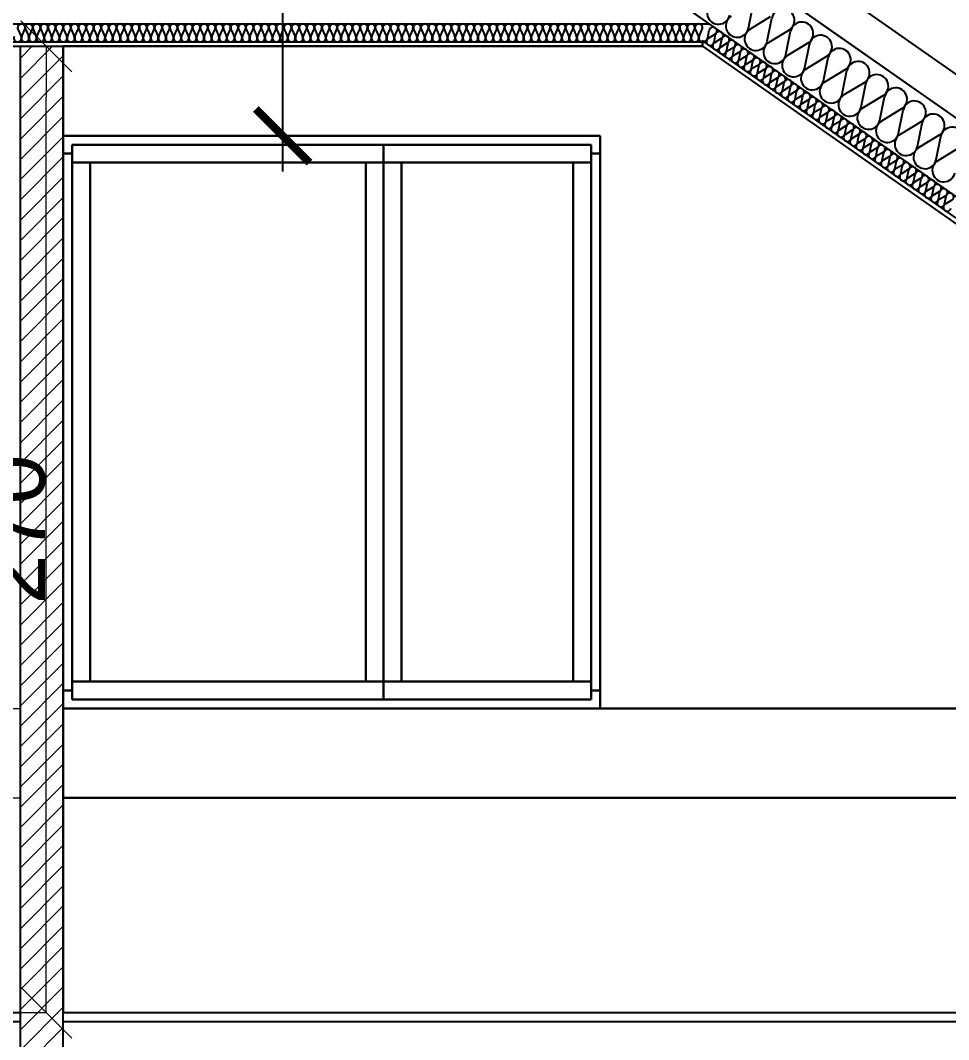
# Model space of a CAD drawing. Header units: millimetres. Extents: x 4647 to 73915, y -13612 to -8141.
# Drawn here: x 6944.4 to 7203.8, y -10776.1 to -10491.3 of the extents above; entities that cross this region are included whole.
import ezdxf

# ---------------------------------------------------------------- set-up
doc = ezdxf.new("R2010")
doc.units = ezdxf.units.MM
for name, color, linetype in [('2D - Ogólne', 7, 'Continuous'), ('Konstrukcja - Dach', 7, 'Continuous'), ('Konstrukcja - wieńce', 7, 'Continuous'), ('Konstrukcja - Ściany zew', 7, 'Continuous'), ('Okna ArchiCADa', 7, 'Continuous'), ('WIDOK', 7, 'Continuous'), ('Wymiarowanie - Ogólne', 7, 'Continuous')]:
    doc.layers.add(name, color=color, linetype=linetype)
doc.layers.add('a_wymiary', color=250, linetype='Continuous', lineweight=9)
doc.styles.add('GENERATED_STYLE_4', font='arial.ttf')
doc.styles.get("Standard").update_dxf_attribs({"font": 'arial.ttf'})
doc.dimstyles.new('1-100', dxfattribs={"dimtxt": 13, "dimasz": 15, "dimexe": 10, "dimexo": 20, "dimgap": 5, "dimtad": 1, "dimdec": 1, "dimrnd": 0.5, "dimtxsty": 'Standard', "dimblk": 'ARCHTICK', "dimcen": 0.09, "dimdle": 10, "dimadec": 0, "dimazin": 0, "dimtfac": 1, "dimtdec": 1, "dimtofl": 0, "dimtmove": 0, "dimatfit": 3, "dimfxl": 10, "dimfxlon": 1, "dimtolj": 1, "dimtzin": 0, "dimarcsym": 0})

# ---------------------------------------------------------------- blocks, each defined once
blk = doc.blocks.new('ARROWHEAD_6')
at = {"color": 0, "linetype": 'Continuous', "lineweight": 0}
for p, q in [((-0.5, -0.5), (0.5, 0.5)), ((0, 0), (-1, 0))]:
    blk.add_line(p, q, dxfattribs=at)
blk = doc.blocks.new('_ArchTick')
at = {"color": 0, "linetype": 'ByBlock', "const_width": 0.15}
blk.add_lwpolyline([(-0.5, -0.5), (0.5, 0.5)], dxfattribs=at)
blk = doc.blocks.new('*D799')
at = {"layer": 'a_wymiary', "color": 0, "lineweight": -2, "transparency": 16777216}
for p, q in [((6446.9, -10239.74), (6446.9, -10209.74)), ((7381.9, -10239.74), (7381.9, -10209.74)), ((6436.9, -10219.74), (7391.9, -10219.74))]:
    blk.add_line(p, q, dxfattribs=at)
at = {"layer": 'DEFPOINTS', "color": 0, "transparency": 16777216}
for p in [(7381.9, -10219.74), (6446.9, -10683.57), (7381.9, -10683.57)]:
    blk.add_point(p, dxfattribs=at)
at = {"layer": 'a_wymiary', "color": 0, "lineweight": -2, "transparency": 16777216, "xscale": 15, "yscale": 15, "zscale": 15, "rotation": 180}
blk.add_blockref('_ArchTick', (6446.9, -10219.74), dxfattribs=at)
at = {"layer": 'a_wymiary', "color": 0, "lineweight": -2, "transparency": 16777216, "xscale": 15, "yscale": 15, "zscale": 15}
blk.add_blockref('_ArchTick', (7381.9, -10219.74), dxfattribs=at)
at = {"layer": 'a_wymiary', "color": 0, "transparency": 16777216, "insert": (6914.4, -10208.1), "char_height": 13, "attachment_point": 5}
blk.add_mtext('\\A1;935', dxfattribs=at)
blk = doc.blocks.new('*D801')
at = {"layer": 'a_wymiary', "color": 0, "lineweight": -2, "transparency": 16777216}
for p, q in [((6364.42, -10210.99), (6364.42, -10180.99)), ((7464.4, -10210.99), (7464.4, -10180.99)), ((6354.42, -10190.99), (7474.4, -10190.99))]:
    blk.add_line(p, q, dxfattribs=at)
at = {"layer": 'DEFPOINTS', "color": 0, "transparency": 16777216}
for p in [(7464.4, -10190.99), (6364.42, -10687.41), (7464.4, -10687.41)]:
    blk.add_point(p, dxfattribs=at)
at = {"layer": 'a_wymiary', "color": 0, "lineweight": -2, "transparency": 16777216, "xscale": 15, "yscale": 15, "zscale": 15, "rotation": 180}
blk.add_blockref('_ArchTick', (6364.42, -10190.99), dxfattribs=at)
at = {"layer": 'a_wymiary', "color": 0, "lineweight": -2, "transparency": 16777216, "xscale": 15, "yscale": 15, "zscale": 15}
blk.add_blockref('_ArchTick', (7464.4, -10190.99), dxfattribs=at)
at = {"layer": 'a_wymiary', "color": 0, "transparency": 16777216, "insert": (6914.41, -10179.35), "char_height": 13, "attachment_point": 5}
blk.add_mtext('\\A1;1100', dxfattribs=at)
blk = doc.blocks.new('*D855')
at = {"layer": 'a_wymiary', "color": 0, "lineweight": -2, "transparency": 16777216}
for p, q in [((7017.7, -10533.57), (7017.7, -10326.48)), ((6997.7, -10336.48), (7027.7, -10336.48)), ((6997.7, -10523.57), (7027.7, -10523.57))]:
    blk.add_line(p, q, dxfattribs=at)
at = {"layer": 'DEFPOINTS', "color": 0, "transparency": 16777216}
for p in [(6914.41, -10336.48), (7017.7, -10336.48), (6958.9, -10523.57)]:
    blk.add_point(p, dxfattribs=at)
at = {"layer": 'a_wymiary', "color": 0, "lineweight": -2, "transparency": 16777216, "xscale": 15, "yscale": 15, "zscale": 15}
for p, rotation in [((7017.7, -10336.48), 90), ((7017.7, -10523.57), 270)]:
    blk.add_blockref('_ArchTick', p, dxfattribs=dict(at, rotation=rotation))
at = {"layer": 'a_wymiary', "color": 0, "transparency": 16777216, "insert": (7006.06, -10430.02), "char_height": 13, "attachment_point": 5, "rotation": 90}
blk.add_mtext('\\A1;187', dxfattribs=at)

msp = doc.modelspace()

# ---------------------------------------------------------------- linework, layer by layer
for p, q in [((7374.4, -10658.57), (7128.76, -10486.57)), ((6693.83, -10497.32), (7135, -10497.32)), ((7135, -10497.32), (7135, -10498.57)), ((7135, -10498.57), (6956.4, -10498.57)), ((6956.4, -10498.57), (6956.4, -10523.57)), ((6956.4, -10523.57), (7106.4, -10523.57)), ((7106.4, -10523.57), (6956.4, -10523.57)), ((6956.4, -10523.57), (6956.4, -10528.57)), ((6958.9, -10528.57), (6958.9, -10526.07)), ((6958.9, -10526.07), (7045.9, -10526.07)), ((6958.9, -10526.07), (6958.9, -10531.07)), ((7045.9, -10526.07), (6958.9, -10526.07)), ((7045.9, -10526.07), (7103.9, -10526.07)), ((7045.9, -10531.07), (7045.9, -10526.07)), ((7045.9, -10526.07), (7045.9, -10531.07)), ((7103.9, -10526.07), (7045.9, -10526.07)), ((7103.9, -10526.07), (7103.9, -10528.57)), ((7103.9, -10531.07), (7103.9, -10526.07)), ((7106.4, -10523.57), (7106.4, -10683.57)), ((7106.4, -10528.57), (7106.4, -10523.57)), ((6958.9, -10528.57), (6956.4, -10528.57)), ((6956.4, -10528.57), (6956.4, -10678.57)), ((6956.4, -10528.57), (6958.9, -10528.57)), ((6958.9, -10678.57), (6958.9, -10528.57)), ((7106.4, -10528.57), (7103.9, -10528.57)), ((7103.9, -10528.57), (7103.9, -10678.57)), ((7103.9, -10528.57), (7106.4, -10528.57)), ((7106.4, -10678.57), (7106.4, -10528.57)), ((6963.9, -10531.07), (6958.9, -10531.07)), ((6958.9, -10531.07), (6958.9, -10676.07)), ((6958.9, -10531.07), (6963.9, -10531.07)), ((6963.9, -10676.07), (6963.9, -10531.07)), ((6963.9, -10531.07), (7040.9, -10531.07)), ((7040.9, -10531.07), (6963.9, -10531.07)), ((6963.9, -10531.07), (6963.9, -10676.07)), ((7045.9, -10531.07), (7040.9, -10531.07)), ((7040.9, -10531.07), (7040.9, -10676.07)), ((7040.9, -10531.07), (7045.9, -10531.07)), ((7040.9, -10676.07), (7040.9, -10531.07)), ((7045.9, -10676.07), (7045.9, -10531.07)), ((7050.9, -10531.07), (7045.9, -10531.07)), ((7045.9, -10531.07), (7045.9, -10676.07)), ((7045.9, -10531.07), (7050.9, -10531.07)), ((7050.9, -10676.07), (7050.9, -10531.07)), ((7050.9, -10531.07), (7098.9, -10531.07)), ((7098.9, -10531.07), (7050.9, -10531.07)), ((7050.9, -10531.07), (7050.9, -10676.07)), ((7103.9, -10531.07), (7098.9, -10531.07)), ((7098.9, -10531.07), (7098.9, -10676.07)), ((7098.9, -10531.07), (7103.9, -10531.07)), ((7098.9, -10676.07), (7098.9, -10531.07)), ((7103.9, -10676.07), (7103.9, -10531.07)), ((6958.9, -10676.07), (6963.9, -10676.07)), ((6963.9, -10676.07), (6958.9, -10676.07)), ((6958.9, -10676.07), (6958.9, -10681.07)), ((7040.9, -10676.07), (6963.9, -10676.07)), ((6963.9, -10676.07), (7040.9, -10676.07)), ((7040.9, -10676.07), (7045.9, -10676.07)), ((7045.9, -10676.07), (7040.9, -10676.07)), ((7045.9, -10681.07), (7045.9, -10676.07)), ((7045.9, -10676.07), (7050.9, -10676.07)), ((7050.9, -10676.07), (7045.9, -10676.07)), ((7045.9, -10676.07), (7045.9, -10681.07)), ((7098.9, -10676.07), (7050.9, -10676.07)), ((7050.9, -10676.07), (7098.9, -10676.07)), ((7098.9, -10676.07), (7103.9, -10676.07)), ((7103.9, -10676.07), (7098.9, -10676.07)), ((7103.9, -10681.07), (7103.9, -10676.07)), ((6956.4, -10678.57), (6958.9, -10678.57)), ((6958.9, -10678.57), (6956.4, -10678.57)), ((6956.4, -10678.57), (6956.4, -10683.57)), ((6958.9, -10681.07), (6958.9, -10678.57)), ((7103.9, -10678.57), (7106.4, -10678.57)), ((7106.4, -10678.57), (7103.9, -10678.57)), ((7103.9, -10678.57), (7103.9, -10681.07)), ((7106.4, -10683.57), (7106.4, -10678.57)), ((7045.9, -10681.07), (6958.9, -10681.07)), ((6958.9, -10681.07), (7045.9, -10681.07)), ((7103.9, -10681.07), (7045.9, -10681.07)), ((7045.9, -10681.07), (7103.9, -10681.07)), ((6956.4, -10683.57), (6956.4, -10708.57)), ((7374.4, -10683.57), (6956.4, -10683.57)), ((6956.4, -10683.57), (7106.4, -10683.57)), ((7106.4, -10683.57), (7374.4, -10683.57)), ((6956.4, -10708.57), (7374.4, -10708.57)), ((7374.4, -10708.57), (6956.4, -10708.57)), ((6956.4, -10708.57), (6956.4, -10768.57)), ((6956.4, -10768.57), (7374.4, -10768.57))]:
    msp.add_line(p, q)
at = {"layer": '2D - Ogólne'}
for p, q in [((6914.41, -10314.51), (7418.4, -10667.4)), ((7147.85, -10493.51), (7149.14, -10487.02)), ((7153.94, -10490.38), (7148.29, -10493.82)), ((7153.09, -10497.18), (7154.39, -10490.69)), ((7159.19, -10494.05), (7153.53, -10497.49)), ((7158.33, -10500.85), (7159.63, -10494.36)), ((7164.43, -10497.72), (7158.78, -10501.16)), ((7163.58, -10504.52), (7164.87, -10498.03)), ((7169.68, -10501.4), (7164.02, -10504.83)), ((7168.82, -10508.2), (7170.12, -10501.7)), ((7174.92, -10505.07), (7169.26, -10508.5)), ((7174.07, -10511.87), (7175.36, -10505.38)), ((7180.17, -10508.74), (7174.51, -10512.18)), ((7179.31, -10515.54), (7180.61, -10509.05)), ((7185.41, -10512.41), (7179.75, -10515.85)), ((7184.56, -10519.21), (7185.85, -10512.72)), ((7190.65, -10516.08), (7185, -10519.52)), ((7189.8, -10522.88), (7191.09, -10516.39)), ((7195.9, -10519.76), (7190.24, -10523.19)), ((7195.04, -10526.56), (7196.34, -10520.06)), ((7201.14, -10523.43), (7195.48, -10526.86)), ((7200.29, -10530.23), (7201.58, -10523.74)), ((7206.39, -10527.1), (7200.73, -10530.54))]:
    msp.add_line(p, q, dxfattribs=at)
at = {"layer": '2D - Ogólne', "color": 161, "lineweight": 25}
for p, q in [((6691.85, -10492.32), (7136.98, -10492.32)), ((7135.4, -10497.32), (7374.4, -10664.67)), ((7135, -10498.57), (7374.4, -10666.2))]:
    msp.add_line(p, q, dxfattribs=at)
at = {"layer": '2D - Ogólne'}
for centre, start_param, end_param in [((7139.47, -10489.2), 5.870392, 9.837571), ((7157.52, -10491.32), 2.728799, 6.695979), ((7144.71, -10492.87), 5.870392, 9.837571), ((7162.77, -10494.99), 2.728799, 6.695979), ((7149.95, -10496.55), 5.870392, 9.837571), ((7155.2, -10500.22), 5.870392, 9.837571), ((7168.01, -10498.67), 2.728799, 6.695979), ((7173.25, -10502.34), 2.728799, 6.695979), ((7160.44, -10503.89), 5.870392, 9.837571), ((7178.5, -10506.01), 2.728799, 6.695979), ((7165.69, -10507.56), 5.870392, 9.837571), ((7170.93, -10511.23), 5.870392, 9.837571), ((7183.74, -10509.68), 2.728799, 6.695979), ((7188.99, -10513.35), 2.728799, 6.695979), ((7176.18, -10514.91), 5.870392, 9.837571), ((7194.23, -10517.03), 2.728799, 6.695979), ((7181.42, -10518.58), 5.870392, 9.837571), ((7199.47, -10520.7), 2.728799, 6.695979), ((7186.66, -10522.25), 5.870392, 9.837571), ((7191.91, -10525.92), 5.870392, 9.837571), ((7204.72, -10524.37), 2.728799, 6.695979), ((7197.15, -10529.59), 5.870392, 9.837571), ((7202.4, -10533.27), 5.870392, 9.837571)]:
    msp.add_ellipse(centre, major_axis=(-2.62, 1.84), ratio=0.996613, start_param=start_param, end_param=end_param, dxfattribs=at)
at = {"layer": 'Konstrukcja - Dach'}
for p, q in [((7464.4, -10687.41), (6914.41, -10302.3)), ((7464.4, -10699.61), (6914.41, -10314.51)), ((7464.4, -10699.61), (6914.41, -10314.51)), ((7464.4, -10721.59), (6914.41, -10336.48)), ((6943.7, -10493.81), (6944.59, -10495.83)), ((6944.77, -10495.83), (6945.65, -10493.81)), ((6945.83, -10493.81), (6946.72, -10495.83)), ((6946.89, -10495.83), (6947.78, -10493.81)), ((6947.96, -10493.81), (6948.84, -10495.83)), ((6949.02, -10495.83), (6949.91, -10493.81)), ((6950.08, -10493.81), (6950.97, -10495.83)), ((6951.15, -10495.83), (6952.03, -10493.81)), ((6952.21, -10493.81), (6953.09, -10495.83)), ((6953.27, -10495.83), (6954.16, -10493.81)), ((6954.34, -10493.81), (6955.22, -10495.83)), ((6955.4, -10495.83), (6956.28, -10493.81)), ((6956.46, -10493.81), (6957.35, -10495.83)), ((6957.53, -10495.83), (6958.41, -10493.81)), ((6958.59, -10493.81), (6959.47, -10495.83)), ((6959.65, -10495.83), (6960.54, -10493.81)), ((6960.72, -10493.81), (6961.6, -10495.83)), ((6961.78, -10495.83), (6962.66, -10493.81)), ((6962.84, -10493.81), (6963.73, -10495.83)), ((6963.91, -10495.83), (6964.79, -10493.81)), ((6964.97, -10493.81), (6965.85, -10495.83)), ((6966.03, -10495.83), (6966.92, -10493.81)), ((6967.1, -10493.81), (6967.98, -10495.83)), ((6968.16, -10495.83), (6969.04, -10493.81)), ((6969.22, -10493.81), (6970.11, -10495.83)), ((6970.29, -10495.83), (6971.17, -10493.81)), ((6971.35, -10493.81), (6972.23, -10495.83)), ((6972.41, -10495.83), (6973.3, -10493.81)), ((6973.48, -10493.81), (6974.36, -10495.83)), ((6974.54, -10495.83), (6975.42, -10493.81)), ((6975.6, -10493.81), (6976.49, -10495.83)), ((6976.67, -10495.83), (6977.55, -10493.81)), ((6977.73, -10493.81), (6978.61, -10495.83)), ((6978.79, -10495.83), (6979.68, -10493.81)), ((6979.86, -10493.81), (6980.74, -10495.83)), ((6980.92, -10495.83), (6981.8, -10493.81)), ((6981.98, -10493.81), (6982.87, -10495.83)), ((6983.05, -10495.83), (6983.93, -10493.81)), ((6984.11, -10493.81), (6984.99, -10495.83)), ((6985.17, -10495.83), (6986.06, -10493.81)), ((6986.24, -10493.81), (6987.12, -10495.83)), ((6987.3, -10495.83), (6988.18, -10493.81)), ((6988.36, -10493.81), (6989.25, -10495.83)), ((6989.42, -10495.83), (6990.31, -10493.81)), ((6990.49, -10493.81), (6991.37, -10495.83)), ((6991.55, -10495.83), (6992.44, -10493.81)), ((6992.61, -10493.81), (6993.5, -10495.83)), ((6993.68, -10495.83), (6994.56, -10493.81)), ((6994.74, -10493.81), (6995.63, -10495.83)), ((6995.8, -10495.83), (6996.69, -10493.81)), ((6996.87, -10493.81), (6997.75, -10495.83)), ((6997.93, -10495.83), (6998.82, -10493.81)), ((6998.99, -10493.81), (6999.88, -10495.83)), ((7000.06, -10495.83), (7000.94, -10493.81)), ((7001.12, -10493.81), (7002.01, -10495.83)), ((7002.18, -10495.83), (7003.07, -10493.81)), ((7003.25, -10493.81), (7004.13, -10495.83)), ((7004.31, -10495.83), (7005.2, -10493.81)), ((7005.37, -10493.81), (7006.26, -10495.83)), ((7006.44, -10495.83), (7007.32, -10493.81)), ((7007.5, -10493.81), (7008.39, -10495.83)), ((7008.56, -10495.83), (7009.45, -10493.81)), ((7009.63, -10493.81), (7010.51, -10495.83)), ((7010.69, -10495.83), (7011.58, -10493.81)), ((7011.75, -10493.81), (7012.64, -10495.83)), ((7012.82, -10495.83), (7013.7, -10493.81)), ((7013.88, -10493.81), (7014.77, -10495.83)), ((7014.94, -10495.83), (7015.83, -10493.81)), ((7016.01, -10493.81), (7016.89, -10495.83)), ((7017.07, -10495.83), (7017.95, -10493.81)), ((7018.13, -10493.81), (7019.02, -10495.83)), ((7019.2, -10495.83), (7020.08, -10493.81)), ((7020.26, -10493.81), (7021.14, -10495.83)), ((7021.32, -10495.83), (7022.21, -10493.81)), ((7022.39, -10493.81), (7023.27, -10495.83)), ((7023.45, -10495.83), (7024.33, -10493.81)), ((7024.51, -10493.81), (7025.4, -10495.83)), ((7025.58, -10495.83), (7026.46, -10493.81)), ((7026.64, -10493.81), (7027.52, -10495.83)), ((7027.7, -10495.83), (7028.59, -10493.81)), ((7028.77, -10493.81), (7029.65, -10495.83)), ((7029.83, -10495.83), (7030.71, -10493.81)), ((7030.89, -10493.81), (7031.78, -10495.83)), ((7031.96, -10495.83), (7032.84, -10493.81)), ((7033.02, -10493.81), (7033.9, -10495.83)), ((7034.08, -10495.83), (7034.97, -10493.81)), ((7035.15, -10493.81), (7036.03, -10495.83)), ((7036.21, -10495.83), (7037.09, -10493.81)), ((7037.27, -10493.81), (7038.16, -10495.83)), ((7038.34, -10495.83), (7039.22, -10493.81)), ((7039.4, -10493.81), (7040.28, -10495.83)), ((7040.46, -10495.83), (7041.35, -10493.81)), ((7041.53, -10493.81), (7042.41, -10495.83)), ((7042.59, -10495.83), (7043.47, -10493.81)), ((7043.65, -10493.81), (7044.54, -10495.83)), ((7044.72, -10495.83), (7045.6, -10493.81)), ((7045.78, -10493.81), (7046.66, -10495.83)), ((7046.84, -10495.83), (7047.73, -10493.81)), ((7047.91, -10493.81), (7048.79, -10495.83)), ((7048.97, -10495.83), (7049.85, -10493.81)), ((7050.03, -10493.81), (7050.92, -10495.83)), ((7051.1, -10495.83), (7051.98, -10493.81)), ((7052.16, -10493.81), (7053.04, -10495.83)), ((7053.22, -10495.83), (7054.11, -10493.81)), ((7054.28, -10493.81), (7055.17, -10495.83)), ((7055.35, -10495.83), (7056.23, -10493.81)), ((7056.41, -10493.81), (7057.3, -10495.83)), ((7057.47, -10495.83), (7058.36, -10493.81)), ((7058.54, -10493.81), (7059.42, -10495.83)), ((7059.6, -10495.83), (7060.49, -10493.81)), ((7060.66, -10493.81), (7061.55, -10495.83)), ((7061.73, -10495.83), (7062.61, -10493.81)), ((7062.79, -10493.81), (7063.68, -10495.83)), ((7063.85, -10495.83), (7064.74, -10493.81)), ((7064.92, -10493.81), (7065.8, -10495.83)), ((7065.98, -10495.83), (7066.87, -10493.81)), ((7067.04, -10493.81), (7067.93, -10495.83)), ((7068.11, -10495.83), (7068.99, -10493.81)), ((7069.17, -10493.81), (7070.06, -10495.83)), ((7070.23, -10495.83), (7071.12, -10493.81)), ((7071.3, -10493.81), (7072.18, -10495.83)), ((7072.36, -10495.83), (7073.25, -10493.81)), ((7073.42, -10493.81), (7074.31, -10495.83)), ((7074.49, -10495.83), (7075.37, -10493.81)), ((7075.55, -10493.81), (7076.44, -10495.83)), ((7076.61, -10495.83), (7077.5, -10493.81)), ((7077.68, -10493.81), (7078.56, -10495.83)), ((7078.74, -10495.83), (7079.62, -10493.81)), ((7079.8, -10493.81), (7080.69, -10495.83)), ((7080.87, -10495.83), (7081.75, -10493.81)), ((7081.93, -10493.81), (7082.81, -10495.83)), ((7082.99, -10495.83), (7083.88, -10493.81)), ((7084.06, -10493.81), (7084.94, -10495.83)), ((7085.12, -10495.83), (7086, -10493.81)), ((7086.18, -10493.81), (7087.07, -10495.83)), ((7087.25, -10495.83), (7088.13, -10493.81)), ((7088.31, -10493.81), (7089.19, -10495.83)), ((7089.37, -10495.83), (7090.26, -10493.81)), ((7090.44, -10493.81), (7091.32, -10495.83)), ((7091.5, -10495.83), (7092.38, -10493.81)), ((7092.56, -10493.81), (7093.45, -10495.83)), ((7093.63, -10495.83), (7094.51, -10493.81)), ((7094.69, -10493.81), (7095.57, -10495.83)), ((7095.75, -10495.83), (7096.64, -10493.81)), ((7096.82, -10493.81), (7097.7, -10495.83)), ((7097.88, -10495.83), (7098.76, -10493.81)), ((7098.94, -10493.81), (7099.83, -10495.83)), ((7100.01, -10495.83), (7100.89, -10493.81)), ((7101.07, -10493.81), (7101.95, -10495.83)), ((7102.13, -10495.83), (7103.02, -10493.81)), ((7103.2, -10493.81), (7104.08, -10495.83)), ((7104.26, -10495.83), (7105.14, -10493.81)), ((7105.32, -10493.81), (7106.21, -10495.83)), ((7106.39, -10495.83), (7107.27, -10493.81)), ((7107.45, -10493.81), (7108.33, -10495.83)), ((7108.51, -10495.83), (7109.4, -10493.81)), ((7109.58, -10493.81), (7110.46, -10495.83)), ((7110.64, -10495.83), (7111.52, -10493.81)), ((7111.7, -10493.81), (7112.59, -10495.83)), ((7112.77, -10495.83), (7113.65, -10493.81)), ((7113.83, -10493.81), (7114.71, -10495.83)), ((7114.89, -10495.83), (7115.78, -10493.81)), ((7115.96, -10493.81), (7116.84, -10495.83)), ((7117.02, -10495.83), (7117.9, -10493.81)), ((7118.08, -10493.81), (7118.97, -10495.83)), ((7119.14, -10495.83), (7120.03, -10493.81)), ((7120.21, -10493.81), (7121.09, -10495.83)), ((7121.27, -10495.83), (7122.16, -10493.81)), ((7122.33, -10493.81), (7123.22, -10495.83)), ((7123.4, -10495.83), (7124.28, -10493.81)), ((7124.46, -10493.81), (7125.35, -10495.83)), ((7125.52, -10495.83), (7126.41, -10493.81)), ((7126.59, -10493.81), (7127.47, -10495.83)), ((7127.65, -10495.83), (7128.54, -10493.81)), ((7128.71, -10493.81), (7129.6, -10495.83)), ((7129.78, -10495.83), (7130.66, -10493.81)), ((7130.84, -10493.81), (7131.73, -10495.83)), ((7131.9, -10495.83), (7132.79, -10493.81)), ((7132.97, -10493.81), (7133.85, -10495.83)), ((7134.03, -10495.83), (7134.92, -10493.81)), ((7136.47, -10496.25), (7136.91, -10494.09)), ((7138.5, -10495.21), (7136.62, -10496.35)), ((7138.22, -10497.47), (7138.65, -10495.31)), ((7140.24, -10496.43), (7138.36, -10497.57)), ((7139.96, -10498.69), (7140.39, -10496.53)), ((7141.99, -10497.65), (7140.1, -10498.79)), ((7141.7, -10499.91), (7142.13, -10497.75)), ((7143.73, -10498.87), (7141.85, -10500.01)), ((7143.44, -10501.13), (7143.88, -10498.97)), ((7145.47, -10500.09), (7143.59, -10501.23)), ((7145.18, -10502.35), (7145.62, -10500.19)), ((7147.21, -10501.31), (7145.33, -10502.45)), ((7146.93, -10503.57), (7147.36, -10501.41)), ((7148.95, -10502.53), (7147.07, -10503.67)), ((7148.67, -10504.79), (7149.1, -10502.63)), ((7150.7, -10503.75), (7148.81, -10504.89)), ((7150.41, -10506.01), (7150.84, -10503.85)), ((7152.44, -10504.97), (7150.56, -10506.11)), ((7152.15, -10507.23), (7152.59, -10505.07)), ((7154.18, -10506.18), (7152.3, -10507.33)), ((7153.89, -10508.45), (7154.33, -10506.29)), ((7155.92, -10507.4), (7154.04, -10508.55)), ((7155.63, -10509.67), (7156.07, -10507.51)), ((7157.66, -10508.62), (7155.78, -10509.77)), ((7157.38, -10510.89), (7157.81, -10508.73)), ((7159.41, -10509.84), (7157.52, -10510.99)), ((7159.12, -10512.11), (7159.55, -10509.95)), ((7161.15, -10511.06), (7159.27, -10512.21)), ((7160.86, -10513.33), (7161.29, -10511.17)), ((7162.89, -10512.28), (7161.01, -10513.43)), ((7162.6, -10514.55), (7163.04, -10512.39)), ((7164.63, -10513.5), (7162.75, -10514.65)), ((7164.34, -10515.77), (7164.78, -10513.61)), ((7166.37, -10514.72), (7164.49, -10515.87)), ((7166.09, -10516.99), (7166.52, -10514.83)), ((7168.12, -10515.94), (7166.23, -10517.09)), ((7167.83, -10518.21), (7168.26, -10516.05)), ((7169.86, -10517.16), (7167.98, -10518.31)), ((7169.57, -10519.43), (7170, -10517.27)), ((7171.6, -10518.38), (7169.72, -10519.53)), ((7171.31, -10520.65), (7171.75, -10518.48)), ((7173.34, -10519.6), (7171.46, -10520.75)), ((7173.05, -10521.87), (7173.49, -10519.7)), ((7175.08, -10520.82), (7173.2, -10521.97)), ((7174.8, -10523.09), (7175.23, -10520.92)), ((7176.83, -10522.04), (7174.94, -10523.19)), ((7176.54, -10524.31), (7176.97, -10522.14)), ((7178.57, -10523.26), (7176.68, -10524.41)), ((7178.28, -10525.53), (7178.71, -10523.36)), ((7180.31, -10524.48), (7178.43, -10525.63)), ((7180.02, -10526.75), (7180.46, -10524.58)), ((7182.05, -10525.7), (7180.17, -10526.85)), ((7181.76, -10527.97), (7182.2, -10525.8)), ((7183.79, -10526.92), (7181.91, -10528.07)), ((7183.51, -10529.19), (7183.94, -10527.02)), ((7185.54, -10528.14), (7183.65, -10529.29)), ((7185.25, -10530.4), (7185.68, -10528.24)), ((7187.28, -10529.36), (7185.39, -10530.51)), ((7186.99, -10531.62), (7187.42, -10529.46)), ((7189.02, -10530.58), (7187.14, -10531.73)), ((7188.73, -10532.84), (7189.17, -10530.68)), ((7190.76, -10531.8), (7188.88, -10532.95)), ((7190.47, -10534.06), (7190.91, -10531.9)), ((7192.5, -10533.02), (7190.62, -10534.17)), ((7192.22, -10535.28), (7192.65, -10533.12)), ((7194.25, -10534.24), (7192.36, -10535.39)), ((7193.96, -10536.5), (7194.39, -10534.34)), ((7195.99, -10535.46), (7194.1, -10536.61)), ((7195.7, -10537.72), (7196.13, -10535.56)), ((7197.73, -10536.68), (7195.85, -10537.83)), ((7197.44, -10538.94), (7197.88, -10536.78)), ((7199.47, -10537.9), (7197.59, -10539.05)), ((7199.18, -10540.16), (7199.62, -10538)), ((7201.21, -10539.12), (7199.33, -10540.27)), ((7200.93, -10541.38), (7201.36, -10539.22)), ((7202.96, -10540.34), (7201.07, -10541.49)), ((7202.67, -10542.6), (7203.1, -10540.44)), ((7204.7, -10541.56), (7202.81, -10542.7))]:
    msp.add_line(p, q, dxfattribs=at)
at = {"layer": 'Konstrukcja - Dach', "color": 161, "lineweight": 25}
for p, q in [((6693.83, -10497.32), (7135, -10497.32)), ((7135, -10498.57), (7135, -10497.32)), ((6693.83, -10498.57), (7135, -10498.57))]:
    msp.add_line(p, q, dxfattribs=at)
at = {"layer": 'Konstrukcja - Dach'}
for centre, major_axis, ratio, start_param, end_param in [((6944.68, -10493.38), (0, 1.06), 0.999894, 4.299595, 8.266775), ((6946.8, -10493.38), (0, 1.06), 0.999894, 4.299595, 8.266775), ((6948.93, -10493.38), (0, 1.06), 0.999894, 4.299595, 8.266775), ((6951.06, -10493.38), (0, 1.06), 0.999894, 4.299595, 8.266775), ((6953.18, -10493.38), (0, 1.06), 0.999894, 4.299595, 8.266775), ((6955.31, -10493.38), (0, 1.06), 0.999894, 4.299595, 8.266775), ((6957.44, -10493.38), (0, 1.06), 0.999894, 4.299595, 8.266775), ((6959.56, -10493.38), (0, 1.06), 0.999894, 4.299595, 8.266775), ((6961.69, -10493.38), (0, 1.06), 0.999894, 4.299595, 8.266775), ((6963.82, -10493.38), (0, 1.06), 0.999894, 4.299595, 8.266775), ((6965.94, -10493.38), (0, 1.06), 0.999894, 4.299595, 8.266775), ((6968.07, -10493.38), (0, 1.06), 0.999894, 4.299595, 8.266775), ((6970.2, -10493.38), (0, 1.06), 0.999894, 4.299595, 8.266775), ((6972.32, -10493.38), (0, 1.06), 0.999894, 4.299595, 8.266775), ((6974.45, -10493.38), (0, 1.06), 0.999894, 4.299595, 8.266775), ((6976.58, -10493.38), (0, 1.06), 0.999894, 4.299595, 8.266775), ((6978.7, -10493.38), (0, 1.06), 0.999894, 4.299595, 8.266775), ((6980.83, -10493.38), (0, 1.06), 0.999894, 4.299595, 8.266775), ((6982.96, -10493.38), (0, 1.06), 0.999894, 4.299595, 8.266775), ((6985.08, -10493.38), (0, 1.06), 0.999894, 4.299595, 8.266775), ((6987.21, -10493.38), (0, 1.06), 0.999894, 4.299595, 8.266775), ((6989.34, -10493.38), (0, 1.06), 0.999894, 4.299595, 8.266775), ((6991.46, -10493.38), (0, 1.06), 0.999894, 4.299595, 8.266775), ((6993.59, -10493.38), (0, 1.06), 0.999894, 4.299595, 8.266775), ((6995.72, -10493.38), (0, 1.06), 0.999894, 4.299595, 8.266775), ((6997.84, -10493.38), (0, 1.06), 0.999894, 4.299595, 8.266775), ((6999.97, -10493.38), (0, 1.06), 0.999894, 4.299595, 8.266775), ((7002.09, -10493.38), (0, 1.06), 0.999894, 4.299595, 8.266775), ((7004.22, -10493.38), (0, 1.06), 0.999894, 4.299595, 8.266775), ((7006.35, -10493.38), (0, 1.06), 0.999894, 4.299595, 8.266775), ((7008.47, -10493.38), (0, 1.06), 0.999894, 4.299595, 8.266775), ((7010.6, -10493.38), (0, 1.06), 0.999894, 4.299595, 8.266775), ((7012.73, -10493.38), (0, 1.06), 0.999894, 4.299595, 8.266775), ((7014.85, -10493.38), (0, 1.06), 0.999894, 4.299595, 8.266775), ((7016.98, -10493.38), (0, 1.06), 0.999894, 4.299595, 8.266775), ((7019.11, -10493.38), (0, 1.06), 0.999894, 4.299595, 8.266775), ((7021.23, -10493.38), (0, 1.06), 0.999894, 4.299595, 8.266775), ((7023.36, -10493.38), (0, 1.06), 0.999894, 4.299595, 8.266775), ((7025.49, -10493.38), (0, 1.06), 0.999894, 4.299595, 8.266775), ((7027.61, -10493.38), (0, 1.06), 0.999894, 4.299595, 8.266775), ((7029.74, -10493.38), (0, 1.06), 0.999894, 4.299595, 8.266775), ((7031.87, -10493.38), (0, 1.06), 0.999894, 4.299595, 8.266775), ((7033.99, -10493.38), (0, 1.06), 0.999894, 4.299595, 8.266775), ((7036.12, -10493.38), (0, 1.06), 0.999894, 4.299595, 8.266775), ((7038.25, -10493.38), (0, 1.06), 0.999894, 4.299595, 8.266775), ((7040.37, -10493.38), (0, 1.06), 0.999894, 4.299595, 8.266775), ((7042.5, -10493.38), (0, 1.06), 0.999894, 4.299595, 8.266775), ((7044.63, -10493.38), (0, 1.06), 0.999894, 4.299595, 8.266775), ((7046.75, -10493.38), (0, 1.06), 0.999894, 4.299595, 8.266775), ((7048.88, -10493.38), (0, 1.06), 0.999894, 4.299595, 8.266775), ((7051.01, -10493.38), (0, 1.06), 0.999894, 4.299595, 8.266775), ((7053.13, -10493.38), (0, 1.06), 0.999894, 4.299595, 8.266775), ((7055.26, -10493.38), (0, 1.06), 0.999894, 4.299595, 8.266775), ((7057.39, -10493.38), (0, 1.06), 0.999894, 4.299595, 8.266775), ((7059.51, -10493.38), (0, 1.06), 0.999894, 4.299595, 8.266775), ((7061.64, -10493.38), (0, 1.06), 0.999894, 4.299595, 8.266775), ((7063.77, -10493.38), (0, 1.06), 0.999894, 4.299595, 8.266775), ((7065.89, -10493.38), (0, 1.06), 0.999894, 4.299595, 8.266775), ((7068.02, -10493.38), (0, 1.06), 0.999894, 4.299595, 8.266775), ((7070.14, -10493.38), (0, 1.06), 0.999894, 4.299595, 8.266775), ((7072.27, -10493.38), (0, 1.06), 0.999894, 4.299595, 8.266775), ((7074.4, -10493.38), (0, 1.06), 0.999894, 4.299595, 8.266775), ((7076.52, -10493.38), (0, 1.06), 0.999894, 4.299595, 8.266775), ((7078.65, -10493.38), (0, 1.06), 0.999894, 4.299595, 8.266775), ((7080.78, -10493.38), (0, 1.06), 0.999894, 4.299595, 8.266775), ((7082.9, -10493.38), (0, 1.06), 0.999894, 4.299595, 8.266775), ((7085.03, -10493.38), (0, 1.06), 0.999894, 4.299595, 8.266775), ((7087.16, -10493.38), (0, 1.06), 0.999894, 4.299595, 8.266775), ((7089.28, -10493.38), (0, 1.06), 0.999894, 4.299595, 8.266775), ((7091.41, -10493.38), (0, 1.06), 0.999894, 4.299595, 8.266775), ((7093.54, -10493.38), (0, 1.06), 0.999894, 4.299595, 8.266775), ((7095.66, -10493.38), (0, 1.06), 0.999894, 4.299595, 8.266775), ((7097.79, -10493.38), (0, 1.06), 0.999894, 4.299595, 8.266775), ((7099.92, -10493.38), (0, 1.06), 0.999894, 4.299595, 8.266775), ((7102.04, -10493.38), (0, 1.06), 0.999894, 4.299595, 8.266775), ((7104.17, -10493.38), (0, 1.06), 0.999894, 4.299595, 8.266775), ((7106.3, -10493.38), (0, 1.06), 0.999894, 4.299595, 8.266775), ((7108.42, -10493.38), (0, 1.06), 0.999894, 4.299595, 8.266775), ((7110.55, -10493.38), (0, 1.06), 0.999894, 4.299595, 8.266775), ((7112.68, -10493.38), (0, 1.06), 0.999894, 4.299595, 8.266775), ((7114.8, -10493.38), (0, 1.06), 0.999894, 4.299595, 8.266775), ((7116.93, -10493.38), (0, 1.06), 0.999894, 4.299595, 8.266775), ((7119.06, -10493.38), (0, 1.06), 0.999894, 4.299595, 8.266775), ((7121.18, -10493.38), (0, 1.06), 0.999894, 4.299595, 8.266775), ((7123.31, -10493.38), (0, 1.06), 0.999894, 4.299595, 8.266775), ((7125.44, -10493.38), (0, 1.06), 0.999894, 4.299595, 8.266775), ((7127.56, -10493.38), (0, 1.06), 0.999894, 4.299595, 8.266775), ((7129.69, -10493.38), (0, 1.06), 0.999894, 4.299595, 8.266775), ((7131.81, -10493.38), (0, 1.06), 0.999894, 4.299595, 8.266775), ((7133.94, -10493.38), (0, 1.06), 0.999894, 4.299595, 8.266775), ((7137.95, -10494.3), (-0.61, -0.871), 0.999898, 1.158003, 5.125183), ((7139.69, -10495.52), (-0.61, -0.871), 0.999898, 1.158003, 5.125183), ((6943.61, -10496.26), (0, 1.06), 0.999894, 1.158004, 5.125183), ((6945.74, -10496.26), (0, 1.06), 0.999894, 1.158004, 5.125183), ((6947.87, -10496.26), (0, 1.06), 0.999894, 1.158004, 5.125183), ((6949.99, -10496.26), (0, 1.06), 0.999894, 1.158004, 5.125183), ((6952.12, -10496.26), (0, 1.06), 0.999894, 1.158004, 5.125183), ((6954.25, -10496.26), (0, 1.06), 0.999894, 1.158004, 5.125183), ((6956.37, -10496.26), (0, 1.06), 0.999894, 1.158004, 5.125183), ((6958.5, -10496.26), (0, 1.06), 0.999894, 1.158004, 5.125183), ((6960.63, -10496.26), (0, 1.06), 0.999894, 1.158004, 5.125183), ((6962.75, -10496.26), (0, 1.06), 0.999894, 1.158004, 5.125183), ((6964.88, -10496.26), (0, 1.06), 0.999894, 1.158004, 5.125183), ((6967.01, -10496.26), (0, 1.06), 0.999894, 1.158004, 5.125183), ((6969.13, -10496.26), (0, 1.06), 0.999894, 1.158004, 5.125183), ((6971.26, -10496.26), (0, 1.06), 0.999894, 1.158004, 5.125183), ((6973.39, -10496.26), (0, 1.06), 0.999894, 1.158004, 5.125183), ((6975.51, -10496.26), (0, 1.06), 0.999894, 1.158004, 5.125183), ((6977.64, -10496.26), (0, 1.06), 0.999894, 1.158004, 5.125183), ((6979.77, -10496.26), (0, 1.06), 0.999894, 1.158004, 5.125183), ((6981.89, -10496.26), (0, 1.06), 0.999894, 1.158004, 5.125183), ((6984.02, -10496.26), (0, 1.06), 0.999894, 1.158004, 5.125183), ((6986.15, -10496.26), (0, 1.06), 0.999894, 1.158004, 5.125183), ((6988.27, -10496.26), (0, 1.06), 0.999894, 1.158004, 5.125183), ((6990.4, -10496.26), (0, 1.06), 0.999894, 1.158004, 5.125183), ((6992.53, -10496.26), (0, 1.06), 0.999894, 1.158004, 5.125183), ((6994.65, -10496.26), (0, 1.06), 0.999894, 1.158004, 5.125183), ((6996.78, -10496.26), (0, 1.06), 0.999894, 1.158004, 5.125183), ((6998.91, -10496.26), (0, 1.06), 0.999894, 1.158004, 5.125183), ((7001.03, -10496.26), (0, 1.06), 0.999894, 1.158004, 5.125183), ((7003.16, -10496.26), (0, 1.06), 0.999894, 1.158004, 5.125183), ((7005.28, -10496.26), (0, 1.06), 0.999894, 1.158004, 5.125183), ((7007.41, -10496.26), (0, 1.06), 0.999894, 1.158004, 5.125183), ((7009.54, -10496.26), (0, 1.06), 0.999894, 1.158004, 5.125183), ((7011.66, -10496.26), (0, 1.06), 0.999894, 1.158004, 5.125183), ((7013.79, -10496.26), (0, 1.06), 0.999894, 1.158004, 5.125183), ((7015.92, -10496.26), (0, 1.06), 0.999894, 1.158004, 5.125183), ((7018.04, -10496.26), (0, 1.06), 0.999894, 1.158004, 5.125183), ((7020.17, -10496.26), (0, 1.06), 0.999894, 1.158004, 5.125183), ((7022.3, -10496.26), (0, 1.06), 0.999894, 1.158004, 5.125183), ((7024.42, -10496.26), (0, 1.06), 0.999894, 1.158004, 5.125183), ((7026.55, -10496.26), (0, 1.06), 0.999894, 1.158004, 5.125183), ((7028.68, -10496.26), (0, 1.06), 0.999894, 1.158004, 5.125183), ((7030.8, -10496.26), (0, 1.06), 0.999894, 1.158004, 5.125183), ((7032.93, -10496.26), (0, 1.06), 0.999894, 1.158004, 5.125183), ((7035.06, -10496.26), (0, 1.06), 0.999894, 1.158004, 5.125183), ((7037.18, -10496.26), (0, 1.06), 0.999894, 1.158004, 5.125183), ((7039.31, -10496.26), (0, 1.06), 0.999894, 1.158004, 5.125183), ((7041.44, -10496.26), (0, 1.06), 0.999894, 1.158004, 5.125183), ((7043.56, -10496.26), (0, 1.06), 0.999894, 1.158004, 5.125183), ((7045.69, -10496.26), (0, 1.06), 0.999894, 1.158004, 5.125183), ((7047.82, -10496.26), (0, 1.06), 0.999894, 1.158004, 5.125183), ((7049.94, -10496.26), (0, 1.06), 0.999894, 1.158004, 5.125183), ((7052.07, -10496.26), (0, 1.06), 0.999894, 1.158004, 5.125183), ((7054.2, -10496.26), (0, 1.06), 0.999894, 1.158004, 5.125183), ((7056.32, -10496.26), (0, 1.06), 0.999894, 1.158004, 5.125183), ((7058.45, -10496.26), (0, 1.06), 0.999894, 1.158004, 5.125183), ((7060.58, -10496.26), (0, 1.06), 0.999894, 1.158004, 5.125183), ((7062.7, -10496.26), (0, 1.06), 0.999894, 1.158004, 5.125183), ((7064.83, -10496.26), (0, 1.06), 0.999894, 1.158004, 5.125183), ((7066.95, -10496.26), (0, 1.06), 0.999894, 1.158004, 5.125183), ((7069.08, -10496.26), (0, 1.06), 0.999894, 1.158004, 5.125183), ((7071.21, -10496.26), (0, 1.06), 0.999894, 1.158004, 5.125183), ((7073.33, -10496.26), (0, 1.06), 0.999894, 1.158004, 5.125183), ((7075.46, -10496.26), (0, 1.06), 0.999894, 1.158004, 5.125183), ((7077.59, -10496.26), (0, 1.06), 0.999894, 1.158004, 5.125183), ((7079.71, -10496.26), (0, 1.06), 0.999894, 1.158004, 5.125183), ((7081.84, -10496.26), (0, 1.06), 0.999894, 1.158004, 5.125183), ((7083.97, -10496.26), (0, 1.06), 0.999894, 1.158004, 5.125183), ((7086.09, -10496.26), (0, 1.06), 0.999894, 1.158004, 5.125183), ((7088.22, -10496.26), (0, 1.06), 0.999894, 1.158004, 5.125183), ((7090.35, -10496.26), (0, 1.06), 0.999894, 1.158004, 5.125183), ((7092.47, -10496.26), (0, 1.06), 0.999894, 1.158004, 5.125183), ((7094.6, -10496.26), (0, 1.06), 0.999894, 1.158004, 5.125183), ((7096.73, -10496.26), (0, 1.06), 0.999894, 1.158004, 5.125183), ((7098.85, -10496.26), (0, 1.06), 0.999894, 1.158004, 5.125183), ((7100.98, -10496.26), (0, 1.06), 0.999894, 1.158004, 5.125183), ((7103.11, -10496.26), (0, 1.06), 0.999894, 1.158004, 5.125183), ((7105.23, -10496.26), (0, 1.06), 0.999894, 1.158004, 5.125183), ((7107.36, -10496.26), (0, 1.06), 0.999894, 1.158004, 5.125183), ((7109.49, -10496.26), (0, 1.06), 0.999894, 1.158004, 5.125183), ((7111.61, -10496.26), (0, 1.06), 0.999894, 1.158004, 5.125183), ((7113.74, -10496.26), (0, 1.06), 0.999894, 1.158004, 5.125183), ((7115.87, -10496.26), (0, 1.06), 0.999894, 1.158004, 5.125183), ((7117.99, -10496.26), (0, 1.06), 0.999894, 1.158004, 5.125183), ((7120.12, -10496.26), (0, 1.06), 0.999894, 1.158004, 5.125183), ((7122.25, -10496.26), (0, 1.06), 0.999894, 1.158004, 5.125183), ((7124.37, -10496.26), (0, 1.06), 0.999894, 1.158004, 5.125183), ((7126.5, -10496.26), (0, 1.06), 0.999894, 1.158004, 5.125183), ((7128.63, -10496.26), (0, 1.06), 0.999894, 1.158004, 5.125183), ((7130.75, -10496.26), (0, 1.06), 0.999894, 1.158004, 5.125183), ((7132.88, -10496.26), (0, 1.06), 0.999894, 1.158004, 5.125183), ((7135, -10496.26), (0, 1.06), 0.999894, 1.158004, 3.141593), ((7135.43, -10496.04), (-0.61, -0.871), 0.999898, 6.283185, 8.266774), ((7137.17, -10497.26), (-0.61, -0.871), 0.999898, 4.299595, 8.266774), ((7138.91, -10498.48), (-0.61, -0.871), 0.999898, 4.299595, 8.266774), ((7141.43, -10496.74), (-0.61, -0.871), 0.999898, 1.158003, 5.125183), ((7143.18, -10497.96), (-0.61, -0.871), 0.999898, 1.158003, 5.125183), ((7140.66, -10499.7), (-0.61, -0.871), 0.999898, 4.299595, 8.266774), ((7142.4, -10500.92), (-0.61, -0.871), 0.999898, 4.299595, 8.266774), ((7144.92, -10499.18), (-0.61, -0.871), 0.999898, 1.158003, 5.125183), ((7146.66, -10500.4), (-0.61, -0.871), 0.999898, 1.158003, 5.125183), ((7144.14, -10502.14), (-0.61, -0.871), 0.999898, 4.299595, 8.266774), ((7145.88, -10503.36), (-0.61, -0.871), 0.999898, 4.299595, 8.266774), ((7148.4, -10501.62), (-0.61, -0.871), 0.999898, 1.158003, 5.125183), ((7150.14, -10502.84), (-0.61, -0.871), 0.999898, 1.158003, 5.125183), ((7151.89, -10504.06), (-0.61, -0.871), 0.999898, 1.158003, 5.125183), ((7147.62, -10504.58), (-0.61, -0.871), 0.999898, 4.299595, 8.266774), ((7149.37, -10505.8), (-0.61, -0.871), 0.999898, 4.299595, 8.266774), ((7151.11, -10507.02), (-0.61, -0.871), 0.999898, 4.299595, 8.266774), ((7153.63, -10505.28), (-0.61, -0.871), 0.999898, 1.158003, 5.125183), ((7155.37, -10506.5), (-0.61, -0.871), 0.999898, 1.158003, 5.125183), ((7152.85, -10508.24), (-0.61, -0.871), 0.999898, 4.299595, 8.266774), ((7154.59, -10509.46), (-0.61, -0.871), 0.999898, 4.299595, 8.266774), ((7157.11, -10507.72), (-0.61, -0.871), 0.999898, 1.158003, 5.125183), ((7158.85, -10508.94), (-0.61, -0.871), 0.999898, 1.158003, 5.125183), ((7160.6, -10510.16), (-0.61, -0.871), 0.999898, 1.158003, 5.125183), ((7156.33, -10510.68), (-0.61, -0.871), 0.999898, 4.299595, 8.266774), ((7158.08, -10511.9), (-0.61, -0.871), 0.999898, 4.299595, 8.266774), ((7162.34, -10511.38), (-0.61, -0.871), 0.999898, 1.158003, 5.125183), ((7164.08, -10512.6), (-0.61, -0.871), 0.999898, 1.158003, 5.125183), ((7159.82, -10513.12), (-0.61, -0.871), 0.999898, 4.299595, 8.266774), ((7161.56, -10514.34), (-0.61, -0.871), 0.999898, 4.299595, 8.266774), ((7163.3, -10515.56), (-0.61, -0.871), 0.999898, 4.299595, 8.266774), ((7165.82, -10513.82), (-0.61, -0.871), 0.999898, 1.158003, 5.125183), ((7167.56, -10515.03), (-0.61, -0.871), 0.999898, 1.158003, 5.125183), ((7165.04, -10516.78), (-0.61, -0.871), 0.999898, 4.299595, 8.266774), ((7166.79, -10518), (-0.61, -0.871), 0.999898, 4.299595, 8.266774), ((7169.31, -10516.25), (-0.61, -0.871), 0.999898, 1.158003, 5.125183), ((7171.05, -10517.47), (-0.61, -0.871), 0.999898, 1.158003, 5.125183), ((7172.79, -10518.69), (-0.61, -0.871), 0.999898, 1.158003, 5.125183), ((7168.53, -10519.22), (-0.61, -0.871), 0.999898, 4.299595, 8.266774), ((7170.27, -10520.44), (-0.61, -0.871), 0.999898, 4.299595, 8.266774), ((7174.53, -10519.91), (-0.61, -0.871), 0.999898, 1.158003, 5.125183), ((7176.27, -10521.13), (-0.61, -0.871), 0.999898, 1.158003, 5.125183), ((7172.01, -10521.66), (-0.61, -0.871), 0.999898, 4.299595, 8.266774), ((7173.75, -10522.88), (-0.61, -0.871), 0.999898, 4.299595, 8.266774), ((7175.5, -10524.1), (-0.61, -0.871), 0.999898, 4.299595, 8.266774), ((7178.02, -10522.35), (-0.61, -0.871), 0.999898, 1.158003, 5.125183), ((7179.76, -10523.57), (-0.61, -0.871), 0.999898, 1.158003, 5.125183), ((7177.24, -10525.32), (-0.61, -0.871), 0.999898, 4.299595, 8.266774), ((7178.98, -10526.54), (-0.61, -0.871), 0.999898, 4.299595, 8.266774), ((7181.5, -10524.79), (-0.61, -0.871), 0.999898, 1.158003, 5.125183), ((7183.24, -10526.01), (-0.61, -0.871), 0.999898, 1.158003, 5.125183), ((7184.98, -10527.23), (-0.61, -0.871), 0.999898, 1.158003, 5.125183), ((7180.72, -10527.76), (-0.61, -0.871), 0.999898, 4.299595, 8.266774), ((7182.46, -10528.98), (-0.61, -0.871), 0.999898, 4.299595, 8.266774), ((7186.73, -10528.45), (-0.61, -0.871), 0.999898, 1.158003, 5.125183), ((7188.47, -10529.67), (-0.61, -0.871), 0.999898, 1.158003, 5.125183), ((7184.21, -10530.2), (-0.61, -0.871), 0.999898, 4.299595, 8.266774), ((7185.95, -10531.42), (-0.61, -0.871), 0.999898, 4.299595, 8.266774), ((7187.69, -10532.64), (-0.61, -0.871), 0.999898, 4.299595, 8.266774), ((7190.21, -10530.89), (-0.61, -0.871), 0.999898, 1.158003, 5.125183), ((7191.95, -10532.11), (-0.61, -0.871), 0.999898, 1.158003, 5.125183), ((7189.43, -10533.86), (-0.61, -0.871), 0.999898, 4.299595, 8.266774), ((7191.17, -10535.07), (-0.61, -0.871), 0.999898, 4.299595, 8.266774), ((7193.69, -10533.33), (-0.61, -0.871), 0.999898, 1.158003, 5.125183), ((7195.44, -10534.55), (-0.61, -0.871), 0.999898, 1.158003, 5.125183), ((7197.18, -10535.77), (-0.61, -0.871), 0.999898, 1.158003, 5.125183), ((7192.92, -10536.29), (-0.61, -0.871), 0.999898, 4.299595, 8.266774), ((7194.66, -10537.51), (-0.61, -0.871), 0.999898, 4.299595, 8.266774), ((7198.92, -10536.99), (-0.61, -0.871), 0.999898, 1.158003, 5.125183), ((7200.66, -10538.21), (-0.61, -0.871), 0.999898, 1.158003, 5.125183), ((7196.4, -10538.73), (-0.61, -0.871), 0.999898, 4.299595, 8.266774), ((7198.14, -10539.95), (-0.61, -0.871), 0.999898, 4.299595, 8.266774), ((7199.88, -10541.17), (-0.61, -0.871), 0.999898, 4.299595, 8.266774), ((7202.4, -10539.43), (-0.61, -0.871), 0.999898, 1.158003, 5.125183), ((7204.14, -10540.65), (-0.61, -0.871), 0.999898, 1.158003, 5.125183), ((7201.63, -10542.39), (-0.61, -0.871), 0.999898, 4.299595, 8.266774), ((7203.37, -10543.61), (-0.61, -0.871), 0.999898, 4.299595, 8.266774)]:
    msp.add_ellipse(centre, major_axis=major_axis, ratio=ratio, start_param=start_param, end_param=end_param, dxfattribs=at)
at = {"layer": 'Konstrukcja - wieńce', "color": 132, "lineweight": 20}
for p, q in [((6956.4, -10683.57), (7374.4, -10683.57)), ((6454.4, -10708.57), (6944.4, -10708.57)), ((6956.4, -10708.57), (7374.4, -10708.57))]:
    msp.add_line(p, q, dxfattribs=at)
at = {"layer": 'Konstrukcja - Ściany zew', "color": 251, "linetype": 'Continuous', "lineweight": 15}
for p, q in [((6944.4, -10501.88), (6947.72, -10498.57)), ((6944.4, -10507.54), (6953.37, -10498.57)), ((6944.4, -10513.2), (6956.4, -10501.2)), ((6944.4, -10518.86), (6956.4, -10506.86)), ((6944.4, -10524.51), (6956.4, -10512.51)), ((6944.4, -10530.17), (6956.4, -10518.17)), ((6944.4, -10535.83), (6956.4, -10523.83)), ((6944.4, -10541.48), (6956.4, -10529.48)), ((6944.4, -10547.14), (6956.4, -10535.14)), ((6944.4, -10552.8), (6956.4, -10540.8)), ((6944.4, -10558.45), (6956.4, -10546.45)), ((6944.4, -10564.11), (6956.4, -10552.11)), ((6944.4, -10569.77), (6956.4, -10557.77)), ((6944.4, -10575.42), (6956.4, -10563.42)), ((6944.4, -10581.08), (6956.4, -10569.08)), ((6944.4, -10586.74), (6956.4, -10574.74)), ((6944.4, -10592.39), (6956.4, -10580.39)), ((6944.4, -10598.05), (6956.4, -10586.05)), ((6944.4, -10603.71), (6956.4, -10591.71)), ((6944.4, -10609.37), (6956.4, -10597.37)), ((6944.4, -10615.02), (6956.4, -10603.02)), ((6944.4, -10620.68), (6956.4, -10608.68)), ((6944.4, -10626.34), (6956.4, -10614.34)), ((6944.4, -10631.99), (6956.4, -10619.99)), ((6944.4, -10637.65), (6956.4, -10625.65)), ((6944.4, -10643.31), (6956.4, -10631.31)), ((6944.4, -10648.96), (6956.4, -10636.96)), ((6944.4, -10654.62), (6956.4, -10642.62)), ((6944.4, -10660.28), (6956.4, -10648.28)), ((6944.4, -10665.93), (6956.4, -10653.93)), ((6944.4, -10671.59), (6956.4, -10659.59)), ((6944.4, -10677.25), (6956.4, -10665.25)), ((6944.4, -10682.9), (6956.4, -10670.9)), ((6944.4, -10688.56), (6956.4, -10676.56)), ((6944.4, -10694.22), (6956.4, -10682.22)), ((6944.4, -10699.87), (6956.4, -10687.87)), ((6944.4, -10705.53), (6956.4, -10693.53)), ((6944.4, -10711.19), (6956.4, -10699.19)), ((6944.4, -10716.85), (6956.4, -10704.85)), ((6944.4, -10722.5), (6956.4, -10710.5)), ((6944.4, -10728.16), (6956.4, -10716.16)), ((6944.4, -10733.82), (6956.4, -10721.82)), ((6944.4, -10739.47), (6956.4, -10727.47)), ((6944.4, -10745.13), (6956.4, -10733.13)), ((6944.4, -10750.79), (6956.4, -10738.79)), ((6944.4, -10756.44), (6956.4, -10744.44)), ((6944.4, -10762.1), (6956.4, -10750.1)), ((6944.4, -10767.76), (6956.4, -10755.76)), ((6944.4, -10773.41), (6956.4, -10761.41)), ((6944.4, -10779.07), (6956.4, -10767.07)), ((6944.4, -10784.73), (6956.4, -10772.73))]:
    msp.add_line(p, q, dxfattribs=at)
at = {"layer": 'Konstrukcja - Ściany zew'}
for p, q in [((6944.4, -10498.57), (6956.4, -10498.57)), ((6944.4, -10788.57), (6944.4, -10498.57)), ((6956.4, -10788.57), (6956.4, -10498.57))]:
    msp.add_line(p, q, dxfattribs=at)
at = {"layer": 'Konstrukcja - Ściany zew', "color": 251, "lineweight": 15}
msp.add_line((6871.41, -10683.57), (6944.4, -10683.57), dxfattribs=at)
at = {"layer": 'Okna ArchiCADa', "color": 251, "lineweight": 15}
for p, q in [((7106.4, -10523.57), (6956.4, -10523.57)), ((7106.4, -10683.57), (7106.4, -10523.57))]:
    msp.add_line(p, q, dxfattribs=at)
at = {"layer": 'Okna ArchiCADa', "color": 30, "lineweight": 18}
for p, q in [((6958.9, -10531.07), (6958.9, -10526.07)), ((6958.9, -10526.07), (7045.9, -10526.07)), ((7045.9, -10531.07), (7045.9, -10526.07)), ((7045.9, -10526.07), (7103.9, -10526.07)), ((7103.9, -10526.07), (7103.9, -10531.07)), ((6958.9, -10676.07), (6958.9, -10531.07)), ((6963.9, -10531.07), (6963.9, -10676.07)), ((7040.9, -10531.07), (6963.9, -10531.07)), ((7040.9, -10676.07), (7040.9, -10531.07)), ((7045.9, -10676.07), (7045.9, -10531.07)), ((7050.9, -10531.07), (7050.9, -10676.07)), ((7098.9, -10531.07), (7050.9, -10531.07)), ((7098.9, -10676.07), (7098.9, -10531.07)), ((7103.9, -10531.07), (7103.9, -10676.07)), ((6958.9, -10681.07), (6958.9, -10676.07)), ((6963.9, -10676.07), (7040.9, -10676.07)), ((7045.9, -10681.07), (7045.9, -10676.07)), ((7050.9, -10676.07), (7098.9, -10676.07)), ((7103.9, -10676.07), (7103.9, -10681.07)), ((7045.9, -10681.07), (6958.9, -10681.07)), ((7103.9, -10681.07), (7045.9, -10681.07))]:
    msp.add_line(p, q, dxfattribs=at)
at = {"layer": 'WIDOK'}
for p, q in [((6454.4, -10768.57), (6944.4, -10768.57)), ((6454.4, -10771.07), (6944.4, -10771.07)), ((6454.4, -10771.07), (6944.4, -10771.07)), ((6944.4, -10771.07), (6944.4, -10768.57)), ((6944.4, -10776.57), (6944.4, -10771.07)), ((6956.4, -10771.07), (6956.4, -10768.57)), ((6956.4, -10768.57), (7374.4, -10768.57)), ((6956.4, -10776.57), (6956.4, -10771.07)), ((6956.4, -10771.07), (7374.4, -10771.07)), ((6956.4, -10771.07), (7374.4, -10771.07))]:
    msp.add_line(p, q, dxfattribs=at)
at = {"layer": 'Wymiarowanie - Ogólne', "color": 151, "lineweight": 20}
for p, q in [((6963.28, -10498.57), (6951.47, -10498.57)), ((6951.65, -10754.32), (6951.65, -10512.82)), ((6912.42, -10768.57), (6951.83, -10768.57))]:
    msp.add_line(p, q, dxfattribs=at)

# ---------------------------------------------------------------- block references
at = {"layer": 'Wymiarowanie - Ogólne', "color": 151, "lineweight": 20, "xscale": 14.25, "yscale": 14.25, "zscale": 14.25}
for p, rotation in [((6951.65, -10498.57), 90), ((6951.65, -10768.57), 270)]:
    msp.add_blockref('ARROWHEAD_6', p, dxfattribs=dict(at, rotation=rotation))

# ---------------------------------------------------------------- texts
at = {"layer": 'Wymiarowanie - Ogólne', "color": 8, "lineweight": 20, "insert": (6942.36, -10633.57), "char_height": 18, "attachment_point": 5, "rotation": 90, "style": 'GENERATED_STYLE_4'}
msp.add_mtext('\\A1;270', dxfattribs=at)

# ---------------------------------------------------------------- dimensions: what is measured, and where the dimension line sits
at = {"layer": 'a_wymiary'}
for base, p1, p2, picture, middle in [((7464.4, -10190.99), (6364.42, -10687.41), (7464.4, -10687.41), '*D801', (6914.41, -10179.35)), ((7381.9, -10219.74), (6446.9, -10683.57), (7381.9, -10683.57), '*D799', (6914.4, -10208.1))]:
    dim = msp.add_linear_dim(base=base, p1=p1, p2=p2, dimstyle='1-100', override={"dimfxl": 20}, dxfattribs=at)
    dim.commit()
    dim.dimension.update_dxf_attribs({"geometry": picture, "text_midpoint": middle})
dim = msp.add_linear_dim(base=(7017.7, -10336.48), p1=(6958.9, -10523.57), p2=(6914.41, -10336.48), angle=90, dimstyle='1-100', override={"dimfxl": 20}, dxfattribs=at)
dim.commit()
dim.dimension.update_dxf_attribs({"geometry": '*D855', "text_midpoint": (7006.06, -10430.02)})

doc.saveas('drawing.dxf')
